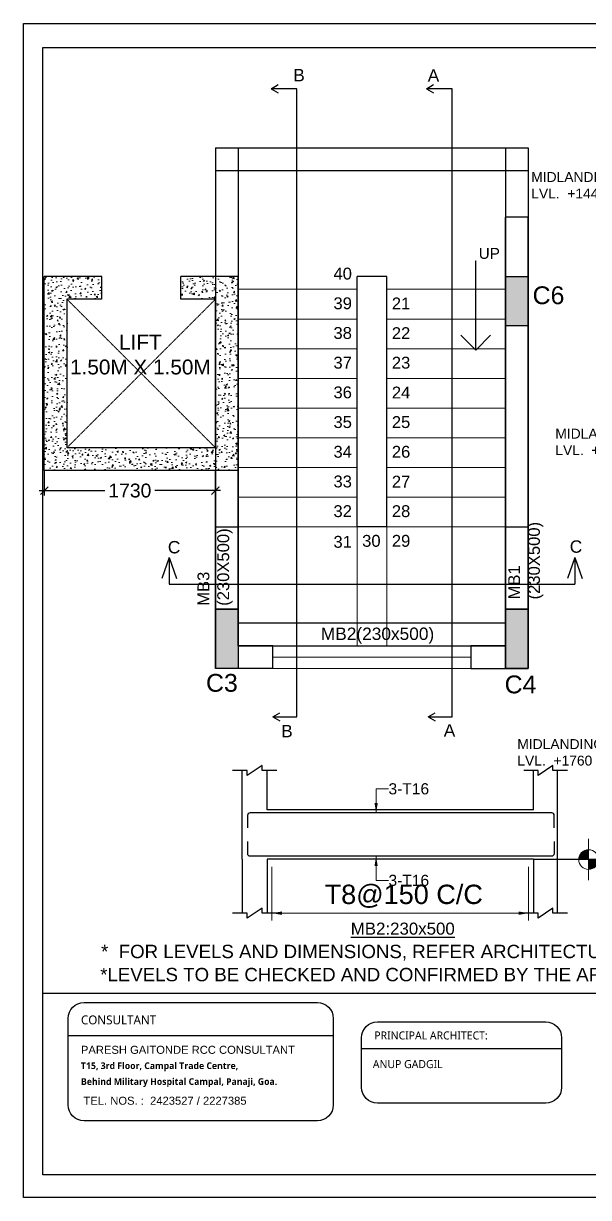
# Model space of a CAD drawing. Header units: millimetres. Extents: x 660818 to 959388, y -495289 to 50450.
# Drawn here: x 850353 to 856062, y -103212 to -91351 of the extents above; entities that cross this region are included whole.
import ezdxf
from ezdxf import colors
from ezdxf.entities.mleader import LeaderData, LeaderLine
from ezdxf.enums import TextEntityAlignment as Align
from ezdxf.math import Vec2, Vec3

# ---------------------------------------------------------------- set-up
doc = ezdxf.new("R2010")
doc.units = ezdxf.units.MM
doc.header["$LTSCALE"] = 0.01
doc.header["$MEASUREMENT"] = 0
doc.header["$PDMODE"] = 35
doc.linetypes.add('DASHEDX2', pattern=[1.5, 1, -0.5])
for name, color, linetype, lineweight in [('A_Anno_TEXT', 5, 'Continuous', 5), ('A_Walls', 250, 'Continuous', 30), ('AR - ELE  MEDIUM', 8, 'Continuous', 13), ('DW- blocks', 5, 'Continuous', 9), ('elevation', 123, 'Continuous', 15), ('G06 Steps Numbers', 4, 'Continuous', 18), ('Hatch', 8, 'Continuous', 0), ('M_AnnoDim', 1, 'Continuous', 9), ('Steps', 42, 'Continuous', 15), ('Text1', 2, 'Continuous', 0)]:
    doc.layers.add(name, color=color, linetype=linetype, lineweight=lineweight)
for name, color, linetype in [('COL NO.', 7, 'Continuous'), ('Concrete Line', 2, 'Continuous'), ('Cut Line', 31, 'Continuous'), ('Dimension', 31, 'Continuous'), ('Labels', 4, 'Continuous'), ('RAFT', 1, 'Continuous'), ('RCC BEAMS', 150, 'Continuous'), ('RCC COLUMN', 5, 'Continuous'), ('RCC COLUMNS', 5, 'Continuous'), ('Reinforcement', 130, 'Continuous'), ('Text', 7, 'Continuous'), ('txt', 7, 'Continuous')]:
    doc.layers.add(name, color=color, linetype=linetype)
doc.styles.add('MAIN TEXT arial', font='arial.ttf')
doc.styles.add('SC-SansSerif', font='SansSerif')
doc.styles.get("Standard").update_dxf_attribs({"font": 'arial.ttf'})
doc.styles.add('TXT2', font='romans.shx', dxfattribs={"width": 0.75, "height": 200})
doc.dimstyles.new('masonry dim', dxfattribs={"dimtxt": 140, "dimasz": 80, "dimexe": 50, "dimexo": 0, "dimgap": 50, "dimtad": 0, "dimdec": 0, "dimrnd": 5, "dimzin": 0, "dimdsep": 46, "dimtxsty": 'Standard', "dimblk": 'ARCHTICK', "dimcen": 0.09, "dimdle": 50, "dimadec": 0, "dimazin": 0, "dimtfac": 1, "dimtdec": 0, "dimtmove": 0, "dimatfit": 3, "dimfxl": 1, "dimtolj": 1, "dimtzin": 0, "dimarcsym": 0})
doc.dimstyles.new('SCBBSDimStyl', dxfattribs={"dimtxt": 250, "dimasz": 100, "dimexe": 75, "dimexo": 75, "dimgap": 50, "dimtad": 1, "dimtoh": 1, "dimdec": 0, "dimzin": 0, "dimdsep": 46, "dimtxsty": 'SC-SansSerif', "dimcen": 0.045, "dimclrd": 8, "dimclre": 8, "dimclrt": 31, "dimadec": 0, "dimazin": 0, "dimtfac": 1, "dimtdec": 0, "dimtix": 1, "dimtofl": 0, "dimtmove": 0, "dimatfit": 3, "dimfxl": 1, "dimtolj": 1, "dimtzin": 0, "dimlwd": 0, "dimlwe": 0, "dimarcsym": 0})

# ---------------------------------------------------------------- blocks, each defined once
blk = doc.blocks.new('_Open90')
at = {"color": 0, "linetype": 'ByBlock', "lineweight": -2}
for p, q in [((-0.5, 0.5), (0, 0)), ((0, 0), (-1, 0)), ((0, 0), (-0.5, -0.5))]:
    blk.add_line(p, q, dxfattribs=at)
blk = doc.blocks.new('_ArchTick')
at = {"color": 0, "linetype": 'ByBlock', "const_width": 0.15}
blk.add_lwpolyline([(-0.5, -0.5), (0.5, 0.5)], dxfattribs=at)
blk = doc.blocks.new('*D2345')
at = {"layer": 'Defpoints', "color": 0, "ltscale": 200, "transparency": 16777216}
for p in [(850563, -95866), (852293, -95866), (852293, -96070)]:
    blk.add_point(p, dxfattribs=at)
at = {"layer": 'M_AnnoDim', "color": 0, "lineweight": -2, "ltscale": 200, "transparency": 16777216}
for p, q in [((850563, -95866), (850563, -96120)), ((852293, -95866), (852293, -96120)), ((850513, -96070), (851176, -96070)), ((852343, -96070), (851681, -96070))]:
    blk.add_line(p, q, dxfattribs=at)
at = {"layer": 'M_AnnoDim', "color": 0, "lineweight": -2, "ltscale": 200, "transparency": 16777216, "xscale": 80, "yscale": 80, "zscale": 80, "rotation": 180}
blk.add_blockref('_ArchTick', (850563, -96070), dxfattribs=at)
at = {"layer": 'M_AnnoDim', "color": 0, "lineweight": -2, "ltscale": 200, "transparency": 16777216, "xscale": 80, "yscale": 80, "zscale": 80}
blk.add_blockref('_ArchTick', (852293, -96070), dxfattribs=at)
at = {"layer": 'M_AnnoDim', "color": 0, "ltscale": 200, "transparency": 16777216, "insert": (851428, -96070), "char_height": 140, "attachment_point": 5}
blk.add_mtext('\\A1;1730', dxfattribs=at)
blk = doc.blocks.new('*D2342')
at = {"layer": 'Defpoints', "color": 0, "transparency": 16777216}
for p in [(852864, -99795), (855457, -99795), (852864, -100339)]:
    blk.add_point(p, dxfattribs=at)
at = {"layer": 'Dimension', "color": 8, "lineweight": 0, "transparency": 16777216}
for p, q in [((852864, -99870), (852864, -100414)), ((855457, -99870), (855457, -100414)), ((855357, -100339), (852964, -100339))]:
    blk.add_line(p, q, dxfattribs=at)
at = {"layer": 'Dimension', "color": 8, "transparency": 16777216}
for points in [[(852964, -100322), (852964, -100356), (852864, -100339)], [(855357, -100322), (855357, -100356), (855457, -100339)]]:
    blk.add_solid(points, dxfattribs=at)
at = {"layer": 'Dimension', "color": 31, "transparency": 16777216, "insert": (853396, -100051), "char_height": 250, "attachment_point": 1, "style": 'SC-SansSerif'}
blk.add_mtext('\\A1;{\\H0.78261x;T8@150 C/C}', dxfattribs=at)
blk = doc.blocks.new('SSS')
at = {"lineweight": 13}
h = blk.add_hatch(color=0, dxfattribs=at)
h.dxf.hatch_style = 1
h.paths.add_polyline_path([(0, 2), (-100, 2, 0.005863), (-100, 0, 0.414214), (0, -100)])
h = blk.add_hatch(color=0, dxfattribs=at)
h.dxf.hatch_style = 1
h.paths.add_polyline_path([(0, -100), (0, 2), (-100, 2, 0.005863), (-100, 0, 0.414214)])
h = blk.add_hatch(color=0, dxfattribs=at)
h.dxf.hatch_style = 1
h.paths.add_polyline_path([(0, 2), (100, 2, 0.407361), (0, 100)])
at = {"color": 0, "lineweight": 13}
for p, q in [((0, 208), (0, -208)), ((-208, 2), (208, 2))]:
    blk.add_line(p, q, dxfattribs=at)
blk.add_circle((0, 0), 99.7, dxfattribs=at)
blk = doc.blocks.new('C(230X500)')
at = {"layer": 'RCC COLUMN', "ltscale": 200}
h = blk.add_hatch(color=256, dxfattribs=at)
h.dxf.hatch_style = 1
h.paths.add_polyline_path([(0, 0), (230, 0), (230, -500), (0, -500)])
blk.add_lwpolyline([(0, 0), (230, 0), (230, -500), (0, -500)], close=True, dxfattribs=at)
blk = doc.blocks.new('C(230X600)')
at = {"layer": 'elevation', "ltscale": 0.5}
h = blk.add_hatch(color=1, dxfattribs=at)
h.dxf.hatch_style = 1
h.paths.add_polyline_path([(230, 600), (0, 600), (0, 0), (230, 0)])
at = {"layer": 'RCC COLUMN', "color": 1, "ltscale": 0.5}
blk.add_lwpolyline([(0, 600), (230, 600), (230, 0), (0, 0), (0, 600)], dxfattribs=at)

msp = doc.modelspace()

# ---------------------------------------------------------------- hatches: boundary and pattern name
at = {"layer": 'Hatch', "transparency": 33554554}
h = msp.add_hatch(dxfattribs=at)
h.set_pattern_fill('AR-CONC', color=256, scale=20, angle=360)
h.set_pattern_definition([(50, (90520.54, 149762.76), (143.452037, -12.550427), [15, -165]), (355, (90520.54, 149762.76), (-27.750267, 150.438427), [12, -132]), (100.451444, (90532.49, 149761.71), (115.70177, 137.887998), [12.748038, -140.228422]), (46.1842, (90520.54, 149802.76), (213.448266, -33.103856), [22.5, -247.5]), (96.635635, (90538.32, 149800), (186.93239, 194.82372), [19.12207, -210.34275]), (351.184164, (90520.54, 149802.76), (186.93239, 194.82372), [18, -198]), (21, (90540.54, 149792.76), (119.38141, -80.523778), [15, -165]), (326, (90540.54, 149792.76), (48.663066, 145.03001), [12, -132]), (71.451445, (90550.48, 149786.05), (168.044475, 64.50623), [12.748038, -140.228422]), (37.5, (90520.536, 149762.76), (2.431971, 66.5787708), [0, -130.4, 0, -134, 0, -132.5]), (7.5, (90520.536, 149762.76), (52.6139075, 78.8823424), [0, -76.4, 0, -127.4, 0, -50.5]), (327.5, (90475.936, 149762.76), (106.7644872, -4.5109743), [0, -50, 0, -156, 0, -207]), (317.5, (90455.94, 149762.76), (116.637234, 20.020996), [0, -65, 0, -103.6, 0, -147])])
h.paths.add_polyline_path([(850793.351, -95636.476), (850793.351, -94886.476), (850563.351, -94886.476), (850563.351, -95866.476), (852523.351, -95866.476), (852523.351, -94886.476), (852293.351, -94886.476), (852293.351, -95636.476)])
h.paths.add_polyline_path([(850563.351, -94886.476), (850793.351, -94886.476), (850793.351, -94136.476), (851143.351, -94136.476), (851143.351, -93906.476), (850563.351, -93906.476)])
h.paths.add_polyline_path([(852293.351, -94886.476), (852523.351, -94886.476), (852523.351, -93906.476), (851943.351, -93906.476), (851943.351, -94136.476), (852293.351, -94136.476)])

# ---------------------------------------------------------------- linework, layer by layer
at = {"color": 151}
for p, q in [((850805.932, -101573.681), (853483.14, -101573.681)), ((853769.807, -101704.996), (855790.456, -101704.996))]:
    msp.add_line(p, q, dxfattribs=at)
for points in [[(850966.244, -101241.335), (853322.828, -101241.335, -0.414213562), (853483.14, -101401.647), (853483.14, -102276.827, -0.414213562), (853322.828, -102437.139), (850966.244, -102437.139, -0.414213562), (850805.932, -102276.827), (850805.932, -101401.647, -0.414213562)], [(853930.119, -101436.538), (855630.144, -101436.538, -0.414213562), (855790.456, -101596.85), (855790.456, -102098.747, -0.414213562), (855630.144, -102259.059), (853930.119, -102259.059, -0.414213562), (853769.807, -102098.747), (853769.807, -101596.85, -0.414213562)]]:
    msp.add_lwpolyline(points, format="xyb", close=True, dxfattribs=at)
at = {"layer": 'A_Walls', "color": 7}
for p, q in [((855223.351, -97636.476), (855223.351, -93306.476)), ((855453.351, -93306.476), (855223.351, -93306.476)), ((855453.351, -93906.476), (855453.351, -93306.476)), ((850563.351, -95866.476), (850563.351, -93906.476)), ((851143.351, -93906.476), (850563.351, -93906.476)), ((851143.351, -94136.476), (851143.351, -93906.476)), ((851943.351, -94136.476), (851943.351, -93906.476)), ((852523.351, -93906.476), (851943.351, -93906.476)), ((852523.351, -97636.476), (852523.351, -93906.476)), ((853723.351, -96436.476), (853723.351, -93906.476)), ((854023.351, -93906.476), (853723.351, -93906.476)), ((854023.351, -96436.476), (854023.351, -93906.476)), ((855453.351, -97866.476), (855453.351, -93906.476)), ((851141.051, -94136.476), (850791.051, -94136.476)), ((850793.351, -95636.476), (850793.351, -94136.476)), ((852293.351, -94136.476), (851943.351, -94136.476)), ((852293.351, -95636.476), (852293.351, -94136.476)), ((852293.351, -95636.476), (850793.351, -95636.476)), ((852523.351, -95866.476), (850563.351, -95866.476)), ((852293.351, -97866.476), (852293.351, -95866.476)), ((854023.351, -96436.476), (853723.351, -96436.476)), ((852873.351, -97636.476), (852523.351, -97636.476)), ((852873.351, -97866.476), (852873.351, -97636.476)), ((855223.351, -97636.476), (854873.351, -97636.476)), ((854873.351, -97636.476), (854873.351, -97866.476)), ((852873.351, -97866.476), (852293.351, -97866.476)), ((854873.351, -97866.476), (855453.351, -97866.476))]:
    msp.add_line(p, q, dxfattribs=at)
at = {"layer": 'AR - ELE  MEDIUM', "linetype": 'DASHEDX2', "ltscale": 250}
for p, q in [((850793.351, -94136.476), (852293.351, -95636.476)), ((850793.351, -95636.476), (852293.351, -94136.476))]:
    msp.add_line(p, q, dxfattribs=at)
at = {"layer": 'Concrete Line'}
for p, q in [((852563.855, -99795.019), (852563.855, -98897.903)), ((852813.855, -99295.019), (852813.855, -98897.903)), ((855507.468, -99295.019), (855507.468, -98897.903)), ((855750.386, -100340.061), (855750.386, -98897.903)), ((852563.855, -99795.019), (852563.855, -100340.061)), ((852813.855, -99795.019), (852813.855, -100340.061)), ((855507.468, -99795.019), (855507.468, -100340.061))]:
    msp.add_line(p, q, dxfattribs=at)
for points in [[(855507.468, -99295.019), (852813.855, -99295.019)], [(855507.468, -99795.019), (852813.855, -99795.019)]]:
    msp.add_lwpolyline(points, dxfattribs=at)
at = {"layer": 'Cut Line'}
for points in [[(852913.855, -98897.903), (852763.855, -98897.903), (852763.855, -98847.903), (852613.855, -98947.903), (852613.855, -98897.903), (852463.855, -98897.903)], [(855850.386, -98897.903), (855702.045, -98897.903), (855702.045, -98847.903), (855552.045, -98947.903), (855552.045, -98897.903), (855407.468, -98897.903)], [(852913.855, -100340.061), (852763.855, -100340.061), (852763.855, -100290.061), (852613.855, -100390.061), (852613.855, -100340.061), (852463.855, -100340.061)], [(855850.386, -100340.061), (855702.045, -100340.061), (855702.045, -100290.061), (855552.045, -100390.061), (855552.045, -100340.061), (855407.468, -100340.061)]]:
    msp.add_lwpolyline(points, dxfattribs=at)
at = {"layer": 'DW- blocks'}
for p, q in [((852873.351, -97636.476), (854873.351, -97636.476)), ((854873.351, -97751.476), (852873.351, -97751.476)), ((854873.351, -97866.476), (852873.351, -97866.476))]:
    msp.add_line(p, q, dxfattribs=at)
at = {"layer": 'RAFT', "color": 3, "lineweight": 30, "ltscale": 0.5}
for points in [[(852293.351, -96436.476), (852523.351, -96436.476), (852523.351, -97266.476), (852293.351, -97266.476)], [(855223.351, -96436.476), (855453.351, -96436.476), (855453.351, -97266.476), (855223.351, -97266.476)]]:
    msp.add_lwpolyline(points, close=True, dxfattribs=at)
at = {"layer": 'RCC BEAMS', "color": 0}
for p, q in [((852855.241, -92009.304), (852925.735, -91967.802)), ((852855.241, -92009.304), (852925.735, -92050.806)), ((854424.726, -92009.304), (854495.22, -91967.802)), ((854424.726, -92009.304), (854495.22, -92050.806)), ((851823.687, -96744.539), (851749.697, -96959.123)), ((851823.687, -96744.539), (851823.687, -97014.563)), ((851823.687, -96744.539), (851897.677, -96959.123)), ((855923.198, -96744.539), (855849.207, -96959.123)), ((855923.198, -96744.539), (855923.198, -97014.563)), ((855923.198, -96744.539), (855997.188, -96959.123)), ((851823.687, -97014.563), (855923.198, -97014.563)), ((852872.672, -98355.644), (852943.166, -98314.143)), ((854442.156, -98355.644), (854512.651, -98314.143)), ((852872.672, -98355.644), (852943.166, -98397.146)), ((854442.156, -98355.644), (854512.651, -98397.146))]:
    msp.add_line(p, q, dxfattribs=at)
at = {"layer": 'RCC BEAMS'}
for p, q in [((852293.351, -92606.476), (852293.351, -97866.476)), ((852293.351, -92606.476), (855453.351, -92606.476)), ((852293.351, -92606.476), (852293.351, -92836.476)), ((852523.351, -92606.476), (852523.351, -97866.476)), ((852523.351, -92606.476), (852523.351, -97866.476)), ((852293.351, -92836.476), (855453.351, -92836.476))]:
    msp.add_line(p, q, dxfattribs=at)
at = {"layer": 'RCC BEAMS', "ltscale": 0.5}
for p, q in [((855223.351, -92606.476), (855223.351, -97866.476)), ((855453.351, -92606.476), (855453.351, -97866.476)), ((852523.351, -97406.476), (855223.351, -97406.476)), ((852523.351, -97636.476), (855223.351, -97636.476))]:
    msp.add_line(p, q, dxfattribs=at)
at = {"layer": 'RCC BEAMS', "color": 41}
msp.add_line((855507.468, -99795.019), (856630.433, -99795.019), dxfattribs=at)
at = {"layer": 'RCC BEAMS', "color": 0}
for points in [[(852872.672, -98355.644), (853114.698, -98355.644), (853114.698, -92009.304), (852855.241, -92009.304)], [(854442.156, -98355.644), (854684.182, -98355.644), (854684.182, -92009.304), (854424.726, -92009.304)]]:
    msp.add_lwpolyline(points, dxfattribs=at)
at = {"layer": 'Reinforcement', "color": 6, "ltscale": 0.5}
msp.add_line((864101.985, -101150.004), (850547.806, -101150.004), dxfattribs=at)
for points in [[(864295.366, -103211.664), (850353.303, -103211.664), (850353.303, -91350.677), (864295.366, -91350.677)], [(864101.985, -102980.794), (850547.806, -102980.794), (850547.806, -91593.921), (864101.985, -91593.921)]]:
    msp.add_lwpolyline(points, close=True, dxfattribs=at)
at = {"layer": 'Reinforcement'}
for points in [[(855716.27, -99476.019), (855716.27, -99351.019, 0.414213562), (855691.27, -99326.019), (852641.962, -99326.019, 0.414213562), (852616.962, -99351.019), (852616.962, -99476.019)], [(855713.688, -99614.019), (855713.688, -99739.019, -0.414213562), (855688.688, -99764.019), (852644.044, -99764.019, -0.414213562), (852619.044, -99739.019), (852619.044, -99614.019)]]:
    msp.add_lwpolyline(points, format="xyb", dxfattribs=at)
at = {"layer": 'Steps', "ltscale": 20}
for p, q in [((853723.351, -94036.476), (852523.351, -94036.476)), ((855223.351, -94036.476), (854023.351, -94036.476)), ((853723.351, -94336.476), (852523.351, -94336.476)), ((855223.351, -94336.476), (854023.351, -94336.476)), ((853723.351, -94636.476), (852523.351, -94636.476)), ((855223.351, -94636.476), (854023.351, -94636.476)), ((853723.351, -94936.476), (852523.351, -94936.476)), ((855223.351, -94936.476), (854023.351, -94936.476)), ((853723.351, -95236.476), (852523.351, -95236.476)), ((855223.351, -95236.476), (854023.351, -95236.476)), ((853723.351, -95536.476), (852523.351, -95536.476)), ((853723.351, -95836.476), (852523.351, -95836.476)), ((853723.351, -96136.476), (852523.351, -96136.476)), ((853723.351, -96436.476), (852523.351, -96436.476)), ((853723.351, -96436.476), (853723.351, -97636.476)), ((854023.351, -96436.476), (854023.351, -97636.476))]:
    msp.add_line(p, q, dxfattribs=at)
at = {"layer": 'Steps', "ltscale": 250}
for p, q in [((855223.351, -95536.476), (854023.351, -95536.476)), ((855223.351, -95836.476), (854023.351, -95836.476)), ((855223.351, -96136.476), (854023.351, -96136.476)), ((855223.351, -96436.476), (854023.351, -96436.476))]:
    msp.add_line(p, q, dxfattribs=at)

# ---------------------------------------------------------------- block references
at = {"color": 0, "lineweight": 0, "xscale": -1}
msp.add_blockref('SSS', (856062.597, -99797.358), dxfattribs=at)
at = {"layer": 'RCC COLUMN'}
for name, p in [('C(230X500)', (855223.351, -93906.476)), ('C(230X600)', (852293.351, -97866.476)), ('C(230X600)', (855223.351, -97866.476))]:
    msp.add_blockref(name, p, dxfattribs=at)

# ---------------------------------------------------------------- texts
at = {"color": 151, "attachment_point": 1}
for s, width, heights, insert, char_height in [('{\\fLucida Calligraphy|b0|i0|c0|p66;CONSULTANT}', 1188.69725, [-89.968], (850933.952, -101372.524), 89.96822), ('{\\fLucida Calligraphy|b0|i0|c0|p66;PRINCIPAL ARCHITECT:}', 5632.23919, [-80.971], (853897.827, -101533.654), 80.9714), ('PARESH GAITONDE RCC CONSULTANT', 7423.30961, [-83.788], (850933.952, -101678.975), 80.9714), ('{\\fLucida Calligraphy|b1|i0|c0|p66;T15, 3rd Floor, Campal Trade Centre,}', 7423.30961, [-89.968], (850933.952, -101846.391), 67.47617), ('{\\fLucida Calligraphy|b0|i0|c0|p66;\\H0.9x;\\C40;ANUP GADGIL}', 4174.97483, [-80.971], (853883.044, -101823.211), 89.96822), ('{\\fLucida Calligraphy|b1|i0|c0|p66;Behind Military Hospital Campal, Panaji, Goa.}', 9060.06026, [-89.968], (850933.952, -102006.6), 67.47617)]:
    msp.add_mtext_dynamic_manual_height_columns(s, width=width, gutter_width=12.5, heights=heights, dxfattribs=dict(at, insert=insert, char_height=char_height))
at = {"color": 151, "insert": (850959.991, -102193.26), "char_height": 80.9714, "width": 2448.42251, "attachment_point": 1}
msp.add_mtext('TEL. NOS. :  2423527 / 2227385', dxfattribs=at)
at = {"layer": 'A_Anno_TEXT', "insert": (855166.574, -93618.575), "char_height": 110, "attachment_point": 3, "style": 'MAIN TEXT arial'}
msp.add_mtext_dynamic_manual_height_columns('UP', width=110, gutter_width=10, heights=[-111.876], dxfattribs=at)
at = {"layer": 'COL NO.', "ltscale": 0.5, "char_height": 180, "attachment_point": 1}
for s, heights, insert in [('\\pxt17;C6', [-186.139], (855497.169, -94006.539)), ('\\pxt17;C3', [-186.262], (852197.347, -97922.072)), ('\\pxt17;C4', [-186.139], (855214.529, -97938.07))]:
    msp.add_mtext_dynamic_manual_height_columns(s, width=396.79292, gutter_width=1, heights=heights, dxfattribs=dict(at, insert=insert))
at = {"layer": 'G06 Steps Numbers', "char_height": 120}
for s, heights, insert, attachment_point in [('\\pxt1;40', [-122.538], (853485.22, -93939.198), 7), ('\\pxt1;39', [-122.619], (853485.22, -94239.198), 7), ('\\pxt1;21', [-120.491], (854261.481, -94239.198), 9), ('\\pxt1;38', [-122.619], (853485.22, -94539.198), 7), ('\\pxt1;22', [-120.491], (854261.481, -94539.198), 9), ('\\pxt1;37', [-122.619], (853485.22, -94839.198), 7), ('\\pxt1;23', [-122.619], (854261.481, -94839.198), 9), ('\\pxt1;36', [-122.619], (853485.22, -95139.198), 7), ('\\pxt1;24', [-120.491], (854261.481, -95139.198), 9), ('\\pxt1;35', [-122.619], (853485.22, -95439.198), 7), ('\\pxt1;25', [-122.538], (854261.481, -95439.198), 9), ('34', [-122.619], (853485.22, -95739.198), 7), ('\\pxt1;26', [-122.538], (854261.481, -95739.198), 9), ('33', [-122.619], (853485.22, -96039.198), 7), ('\\pxt1;27', [-120.491], (854261.481, -96039.198), 9), ('32', [-122.619], (853485.22, -96339.198), 7), ('\\pxt1;28', [-122.538], (854261.481, -96339.198), 9), ('31', [-122.619], (853485.22, -96648.966), 7), ('\\pxt1;30', [-122.619], (853961.481, -96639.198), 9), ('\\pxt1;29', [-122.538], (854261.481, -96639.198), 9)]:
    msp.add_mtext_dynamic_manual_height_columns(s, width=2316.68772, gutter_width=15, heights=heights, dxfattribs=dict(at, insert=insert, attachment_point=attachment_point))
at = {"layer": 'G06 Steps Numbers', "char_height": 120, "attachment_point": 7, "rotation": 90}
for s, insert in [('\\pxt3;MB1\\P(230X500)', (855606.725, -97169.158)), ('\\pxt3;MB3\\P(230X500)', (852467.393, -97233.891))]:
    msp.add_mtext_dynamic_manual_height_columns(s, width=2316.68772, gutter_width=15, heights=[-357.817], dxfattribs=dict(at, insert=insert))
at = {"layer": 'Labels', "style": 'SC-SansSerif'}
msp.add_text('%%UMB2:230x500', height=121.875, dxfattribs=at).set_placement((854185.307, -100592.811), align=Align.BOTTOM_CENTER)
at = {"layer": 'RCC COLUMNS', "color": 0}
for s, p in [('B', (853079.111, -91935.035)), ('A', (854437.413, -91938.154)), ('C', (851812.007, -96704.091)), ('C', (855872.599, -96697.722)), ('MB2(230x500)', (853357.841, -97578.864)), ('B', (852957.305, -98561.576)), ('A', (854599.526, -98555.573))]:
    msp.add_text(s, height=125, dxfattribs=at).set_placement(p)
at = {"layer": 'Text', "style": 'SC-SansSerif'}
for p in [(854041.339, -99082.519), (854041.339, -100007.519)]:
    msp.add_text('3-T16', height=112.5, dxfattribs=at).set_placement(p, align=Align.MIDDLE_LEFT)
at = {"layer": 'Text', "insert": (850265.59, -94496.176), "char_height": 150, "attachment_point": 1}
msp.add_mtext_dynamic_manual_height_columns('\\pxqc;LIFT\\P1.50M X 1.50M', width=2537.32644, gutter_width=12.5, heights=[-403.172], dxfattribs=at)
at = {"layer": 'Text1', "color": 0}
for s, p in [('*  FOR LEVELS AND DIMENSIONS, REFER ARCHITECTURAL DRAWINGS.', (851137.264, -100793.436)), ('*LEVELS TO BE CHECKED AND CONFIRMED BY THE ARCHITECT BEFORE EXECUTION', (851128.281, -101026.814))]:
    msp.add_text(s, height=135, dxfattribs=at).set_placement(p)
at = {"layer": 'txt', "linetype": 'ByBlock', "lineweight": 0, "char_height": 100, "width": 1573.94898, "attachment_point": 5, "style": 'TXT2'}
for s, insert in [('\\pxi-3,l4,ql,t4;{\\fArial|b0|i0|c0|p34;\\W1;\\C7;MIDLANDING UFL.\\PLVL.  +1440}', (856170.42, -92985.814)), ('\\pxi-3,l4,ql,t4;{\\fArial|b0|i0|c0|p34;\\W1;\\C7;MIDLANDING UFL.\\PLVL.  +1760}', (856414.025, -95578.642)), ('\\pxi-3,l4,ql,t4;{\\fArial|b0|i0|c0|p34;\\W1;\\C7;MIDLANDING UFL.\\PLVL.  +1760}', (856029.883, -98714.852))]:
    msp.add_mtext(s, dxfattribs=dict(at, insert=insert))

# ---------------------------------------------------------------- dimensions: what is measured, and where the dimension line sits
at = {"layer": 'Dimension'}
dim = msp.add_linear_dim(base=(852863.855, -100339.068), p1=(855457.468, -99795.019), p2=(852863.855, -99795.019), angle=180, text='{\\H0.78261x;T8@150 C/C}', dimstyle='SCBBSDimStyl', dxfattribs=at)
dim.commit()
dim.dimension.update_dxf_attribs({"geometry": '*D2342', "text_midpoint": (854172.46, -100339.068), "dimtype": 160})
at = {"layer": 'M_AnnoDim', "ltscale": 200}
dim = msp.add_linear_dim(base=(852293.351, -96069.947), p1=(850563.351, -95866.476), p2=(852293.351, -95866.476), dimstyle='masonry dim', dxfattribs=at)
dim.commit()
dim.dimension.update_dxf_attribs({"geometry": '*D2345', "text_midpoint": (851428.351, -96069.947)})

# ---------------------------------------------------------------- leaders
at = {"layer": 'Dimension', "color": 8}
for points in [[(853916.339, -99326.019), (853916.339, -99082.519), (854041.339, -99082.519)], [(853916.339, -99764.019), (853916.339, -100007.519), (854041.339, -100007.519)]]:
    msp.add_leader(points, dimstyle='SCBBSDimStyl', dxfattribs=at)
at = {"layer": 'Steps', "ltscale": 20}
ml = msp.add_multileader_mtext('Standard', dxfattribs=at)
ml.set_content('', color=256)
ml.set_leader_properties()
ml.set_arrow_properties(name='OPEN90')
ml.build(insert=Vec2(0, 0))
ml.multileader.update_dxf_attribs({"text_right_attachment_type": 6, "dogleg_length": 0.36, "arrow_head_size": 300})
ctx = ml.context
ctx.base_point, ctx.arrow_head_size, ctx.plane_origin, ctx.plane_x_axis, ctx.plane_y_axis = Vec3(854927.355, -93751.935), 300, Vec3(854922.583, -94649.947), Vec3(-1, 0), Vec3(0, -1)
ctx.right_attachment, ctx.text_align_type = 6, 2
notes = []
notes.append((ctx, [(0, (1, 1, 0), (854922.995, -93749.935), (1, 0), 0.36, [(0, [(854922.583, -94649.947)], 0, [])])]))
ctx.mtext.insert, ctx.mtext.text_direction, ctx.mtext.rotation, ctx.mtext.alignment, ctx.mtext.flow_direction = Vec3(854925.355, -93753.935), Vec3(-1, 0), 3.141592654, 3, 5
for ctx, leaders in notes:
    for number, flags, end, landing, length, lines in leaders:
        leader = LeaderData()
        leader.index, (leader.has_last_leader_line, leader.has_dogleg_vector, leader.attachment_direction) = number, flags
        leader.last_leader_point, leader.dogleg_vector, leader.dogleg_length = Vec3(end), Vec3(landing), length
        for number, points, colour, breaks in lines:
            line = LeaderLine()
            line.index, line.vertices, line.color, line.breaks = number, Vec3.list(points), colors.encode_raw_color(colour), breaks
            leader.lines.append(line)
        ctx.leaders.append(leader)

doc.saveas('drawing.dxf')
